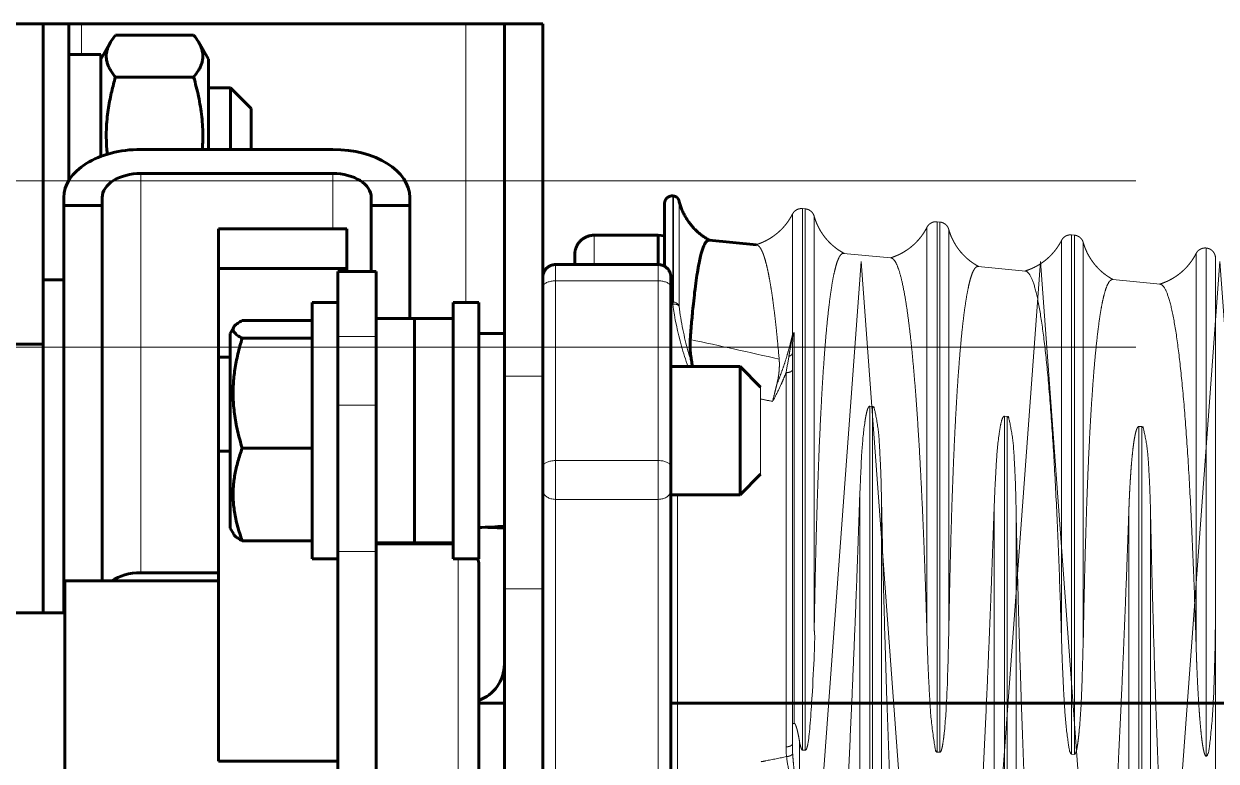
# Model space of a CAD drawing. Header units: millimetres. Extents: x 0 to 840, y 0 to 594.
# Drawn here: x 525.367 to 526.995, y 266.413 to 267.42 of the extents above; entities that cross this region are included whole.
import ezdxf

# ---------------------------------------------------------------- set-up
doc = ezdxf.new("R2010")
doc.units = ezdxf.units.MM
for name, pattern in [('K5LT_AXLED', [19.5, 15, -1.5, 1.5, -1.5]), ('K5LT_BASIC', [0]), ('K5LT_DASHED', [6, 4, -2]), ('K5LT_THIN', [0])]:
    doc.linetypes.add(name, pattern=pattern)
doc.layers.add('Системный слой', color=7, linetype='Continuous')

# ---------------------------------------------------------------- blocks, each defined once
blk = doc.blocks.new('U206')
at = {"layer": 'Системный слой', "color": 30, "linetype": 'K5LT_AXLED', "lineweight": 18, "true_color": 0xff8000}
for p, q in [((522.7108, 267.206), (526.8858, 267.206)), ((522.7108, 266.9785), (526.8858, 266.9785))]:
    blk.add_line(p, q, dxfattribs=at)
blk = doc.blocks.new('U218')
at = {"layer": 'Системный слой', "color": 30, "linetype": 'K5LT_AXLED', "lineweight": 18, "true_color": 0xff8000}
for q in [(526.388, 265.4332), (526.633, 265.4332)]:
    blk.add_line((526.5105, 267.0957), q, dxfattribs=at)
blk = doc.blocks.new('U219')
at = {"layer": 'Системный слой', "color": 30, "linetype": 'K5LT_AXLED', "lineweight": 18, "true_color": 0xff8000}
for q in [(526.633, 265.4332), (526.878, 265.4332)]:
    blk.add_line((526.7555, 267.0957), q, dxfattribs=at)
blk = doc.blocks.new('U221')
at = {"layer": 'Системный слой', "color": 30, "linetype": 'K5LT_AXLED', "lineweight": 18, "true_color": 0xff8000}
for q in [(526.878, 265.4332), (527.123, 265.4332)]:
    blk.add_line((527.0005, 267.0957), q, dxfattribs=at)
blk = doc.blocks.new('U217')
at = {"layer": 'Системный слой'}
for name in ['U218', 'U219', 'U221']:
    blk.add_blockref(name, (0, 0), dxfattribs=at)

msp = doc.modelspace()

# ---------------------------------------------------------------- linework, layer by layer
at = {"layer": 'Системный слой', "color": 5, "linetype": 'K5LT_BASIC', "lineweight": 60, "true_color": 0x0000ff}
for p, q in [((525.3408, 267.42041), (525.3933, 267.42041)), ((525.3933, 267.42041), (525.4283, 267.42041)), ((525.4458, 267.42041), (525.3933, 267.42041)), ((525.3933, 266.98291), (525.3933, 267.42041)), ((525.4283, 267.42041), (525.4283, 267.20613)), ((525.9708, 267.42041), (525.4458, 267.42041)), ((526.0233, 267.42041), (525.9708, 267.42041)), ((526.0758, 267.42041), (526.0233, 267.42041)), ((526.0233, 266.93911), (526.0233, 267.42041)), ((526.0758, 266.93911), (526.0758, 267.42041)), ((525.49213, 267.40501), (525.59897, 267.40501)), ((525.47205, 267.37229), (525.48529, 267.39522)), ((525.60581, 267.39522), (525.61905, 267.37229)), ((525.4283, 267.37841), (525.47205, 267.37841)), ((525.47205, 267.37841), (525.47205, 267.23922)), ((525.61905, 267.32553), (525.61905, 267.37229)), ((525.49213, 267.3475), (525.59897, 267.3475)), ((525.61905, 267.33291), (525.64938, 267.33291)), ((525.64938, 267.33291), (525.67738, 267.30491)), ((525.64938, 267.28744), (525.64938, 267.33291)), ((525.61905, 267.2488), (525.61905, 267.32553)), ((525.67738, 267.30491), (525.67738, 267.27399)), ((525.64938, 267.2488), (525.64938, 267.28744)), ((525.67738, 267.27399), (525.67738, 267.2488)), ((525.5266, 267.2488), (525.7891, 267.2488)), ((525.7891, 267.2159), (525.5266, 267.2159)), ((526.25357, 267.18522), (526.25424, 267.18516)), ((525.4216, 267.17216), (525.4216, 267.183)), ((525.4216, 267.17216), (525.4741, 267.17216)), ((525.4216, 267.17216), (525.4216, 266.61541)), ((525.4741, 267.183), (525.4741, 267.17216)), ((525.4741, 266.65916), (525.4741, 267.17216)), ((525.8416, 267.17216), (525.8416, 267.183)), ((525.8416, 267.17216), (525.8941, 267.17216)), ((525.8416, 267.17216), (525.8416, 267.08219)), ((525.8941, 267.183), (525.8941, 267.17216)), ((525.8941, 267.01762), (525.8941, 267.17216)), ((526.24205, 267.17477), (526.24205, 267.08913)), ((525.80797, 267.14041), (525.63297, 267.14041)), ((525.63297, 267.08609), (525.63297, 267.14041)), ((525.80797, 267.08609), (525.80797, 267.14041)), ((526.2333, 267.13156), (526.1458, 267.13156)), ((526.24205, 267.13071), (526.2333, 267.13156)), ((526.2333, 267.13156), (526.2333, 267.09149)), ((526.36749, 267.11845), (526.30299, 267.12475)), ((526.11955, 267.09147), (526.11955, 267.10531)), ((526.2333, 267.09147), (526.0933, 267.09147)), ((525.80797, 267.08609), (525.63297, 267.08609)), ((525.63297, 266.96516), (525.63297, 267.08609)), ((525.7958, 266.99339), (525.7958, 267.08219)), ((525.8483, 267.08219), (525.7958, 267.08219)), ((525.80797, 267.08219), (525.80797, 267.08609)), ((525.8483, 266.99339), (525.8483, 267.08219)), ((526.2508, 267.07397), (526.2508, 267.06065)), ((525.3933, 267.07041), (525.4216, 267.07041)), ((526.2508, 267.06065), (526.2508, 266.81506)), ((525.7958, 267.03949), (525.7608, 267.03949)), ((525.7608, 266.68949), (525.7608, 267.03949)), ((525.9533, 267.03949), (525.9533, 266.68949)), ((525.9533, 267.03949), (525.9883, 267.03949)), ((525.9883, 267.03949), (525.9883, 266.68949)), ((525.65375, 267.00606), (525.6488, 266.99749)), ((525.7608, 267.01493), (525.66535, 267.01493)), ((525.9008, 267.01762), (525.8483, 267.01762)), ((525.9533, 267.01762), (525.9008, 267.01762)), ((525.9008, 266.9499), (525.9008, 267.01762)), ((525.9008, 266.86507), (525.9008, 267.01762)), ((525.6488, 266.99749), (525.6488, 266.73149)), ((525.7608, 266.99096), (525.66535, 266.99096)), ((525.7958, 266.89937), (525.7958, 266.99339)), ((525.8483, 266.89937), (525.8483, 266.99339)), ((525.9883, 266.99749), (526.0233, 266.99749)), ((525.3408, 266.98291), (525.3933, 266.98291)), ((525.3933, 266.98291), (525.3933, 266.61541)), ((525.63297, 266.83657), (525.63297, 266.96516)), ((525.6488, 266.96516), (525.63297, 266.96516)), ((525.9008, 266.71137), (525.9008, 266.9499)), ((526.2508, 266.95199), (526.3453, 266.95199)), ((526.28046, 266.95199), (526.27996, 266.95455)), ((526.3453, 266.95199), (526.3733, 266.92399)), ((526.3453, 266.80999), (526.3453, 266.95199)), ((526.0233, 266.64828), (526.0233, 266.93911)), ((526.0758, 266.64828), (526.0758, 266.93911)), ((525.7958, 266.69954), (525.7958, 266.89937)), ((525.8483, 266.69954), (525.8483, 266.89937)), ((525.9008, 266.71137), (525.9008, 266.86507)), ((525.63297, 266.4129), (525.63297, 266.83657)), ((525.6488, 266.83657), (525.63297, 266.83657)), ((525.7608, 266.84052), (525.66535, 266.84052)), ((526.2508, 266.81506), (526.2508, 266.78323)), ((526.3453, 266.77699), (526.3453, 266.80999)), ((526.3453, 266.77699), (526.3733, 266.80499)), ((526.2508, 266.78323), (526.2508, 266.39897)), ((526.2508, 266.77699), (526.3453, 266.77699)), ((525.65375, 266.72292), (525.6488, 266.73149)), ((525.7608, 266.71405), (525.66535, 266.71405)), ((525.7958, 265.98917), (525.7958, 266.69954)), ((525.9008, 266.71137), (525.8483, 266.71137)), ((525.9533, 266.70991), (525.8483, 266.70991)), ((525.8483, 265.85066), (525.8483, 266.69954)), ((525.8941, 266.70991), (525.8941, 266.71137)), ((525.9533, 266.71137), (525.9008, 266.71137)), ((525.7958, 266.68949), (525.7608, 266.68949)), ((525.9533, 266.68949), (525.9883, 266.68949)), ((525.9883, 266.56093), (525.9883, 266.68191)), ((525.63297, 266.67037), (525.5266, 266.67037)), ((525.42297, 265.87166), (525.42297, 266.65916)), ((525.63297, 266.65916), (525.42297, 266.65916)), ((526.0233, 265.83867), (526.0233, 266.64828)), ((526.0758, 265.83867), (526.0758, 266.64828)), ((525.42297, 266.61541), (524.92422, 266.61541)), ((525.9883, 265.84891), (525.9883, 266.56093)), ((525.9883, 266.45787), (525.9883, 266.53666)), ((525.9883, 266.49204), (526.0233, 266.49204)), ((526.2508, 266.49204), (548.4726, 266.49204)), ((525.9883, 265.99416), (525.9883, 266.45787)), ((525.7958, 266.4129), (525.63297, 266.4129))]:
    msp.add_line(p, q, dxfattribs=at)
at = {"layer": 'Системный слой', "color": 7, "linetype": 'K5LT_THIN', "lineweight": 18}
for p, q in [((525.4458, 267.42041), (525.4458, 267.37841)), ((525.9708, 267.42041), (525.9708, 267.03949)), ((525.5266, 267.2159), (525.5266, 266.67037)), ((525.7891, 267.2159), (525.7891, 267.14041)), ((526.25357, 267.18522), (526.25357, 267.04036)), ((526.25424, 267.18516), (526.25424, 267.04024)), ((526.26189, 267.17851), (526.26189, 267.0347)), ((526.1458, 267.13157), (526.1458, 267.09147)), ((526.0933, 267.09147), (526.0933, 267.06927)), ((526.2333, 267.06927), (526.2333, 267.09147)), ((526.0933, 267.06927), (526.0933, 266.82368)), ((526.2333, 267.06927), (526.0933, 267.06927)), ((526.2333, 266.82368), (526.2333, 267.06927)), ((526.25357, 267.04036), (526.25424, 267.04024)), ((526.2508, 267.03406), (526.2508, 266.96786)), ((526.25339, 267.0373), (526.25272, 267.03742)), ((525.8483, 266.99339), (525.7958, 266.99339)), ((526.0758, 266.93911), (526.0233, 266.93911)), ((525.8483, 266.89937), (525.7958, 266.89937)), ((526.0933, 266.82368), (526.0933, 266.77064)), ((526.0933, 266.82368), (526.2333, 266.82368)), ((526.2333, 266.77064), (526.2333, 266.82368)), ((526.0933, 266.77064), (526.0933, 266.20601)), ((526.2333, 266.77064), (526.0933, 266.77064)), ((526.2333, 266.38851), (526.2333, 266.77064)), ((526.25955, 266.77699), (526.25955, 266.39021)), ((525.8483, 266.69954), (525.7958, 266.69954)), ((525.9603, 266.68949), (525.9603, 266.58079)), ((526.0758, 266.64828), (526.0233, 266.64828)), ((525.9603, 266.58079), (525.9603, 265.82091))]:
    msp.add_line(p, q, dxfattribs=at)
at = {"layer": 'Системный слой', "color": 7, "linetype": 'K5LT_DASHED', "lineweight": 18}
for p, q in [((526.41673, 267.16035), (526.41673, 266.99557)), ((526.43057, 267.16793), (526.43435, 267.16756)), ((526.43057, 267.16793), (526.43057, 266.42783)), ((526.43435, 267.16756), (526.43435, 266.42777)), ((526.44646, 267.15745), (526.44646, 266.591)), ((526.60048, 267.1424), (526.60048, 266.58573)), ((526.61432, 267.14998), (526.6181, 267.14961)), ((526.61432, 267.14998), (526.61432, 266.42506)), ((526.6181, 267.14961), (526.6181, 266.42501)), ((526.63021, 267.1395), (526.63021, 266.58471)), ((526.78423, 267.12445), (526.78423, 266.57943)), ((526.79807, 267.13202), (526.80185, 267.13166)), ((526.79807, 267.13202), (526.79807, 266.42229)), ((526.80185, 267.13166), (526.80185, 266.42224)), ((526.81396, 267.12154), (526.81396, 266.57841)), ((526.4867, 267.10681), (526.55131, 267.10049)), ((526.96798, 267.1065), (526.96798, 266.57314)), ((526.98191, 267.11406), (526.98182, 267.11407)), ((526.98182, 267.11407), (526.98182, 266.41952)), ((526.98191, 267.11406), (526.98191, 266.41952)), ((526.67043, 267.08886), (526.73507, 267.08254)), ((526.99455, 267.10013), (526.99455, 266.63154)), ((526.85417, 267.0709), (526.91884, 267.06459)), ((526.41928, 266.99855), (526.41928, 266.46461)), ((526.41673, 266.46339), (526.41673, 266.97084)), ((526.40798, 266.43249), (526.40798, 266.94371)), ((526.3733, 266.92399), (526.3733, 266.82743)), ((526.52623, 266.89768), (526.52244, 266.89796)), ((526.52244, 265.39792), (526.52244, 266.89796)), ((526.52623, 265.39829), (526.52623, 266.89768)), ((526.70998, 266.88389), (526.70619, 266.88418)), ((526.70619, 265.41588), (526.70619, 266.88418)), ((526.70998, 265.41625), (526.70998, 266.88389)), ((526.89373, 266.8701), (526.88994, 266.87039)), ((526.88994, 265.43383), (526.88994, 266.87039)), ((526.89373, 265.4342), (526.89373, 266.8701)), ((526.3733, 266.82743), (526.3733, 266.80499)), ((526.50861, 265.4055), (526.50861, 266.77508)), ((526.53833, 265.40841), (526.53833, 266.77328)), ((526.69236, 265.42345), (526.69236, 266.7639)), ((526.72208, 265.42636), (526.72208, 266.7621)), ((526.87611, 265.44141), (526.87611, 266.75272)), ((526.90583, 265.44431), (526.90583, 266.75092)), ((526.99455, 266.63154), (526.99455, 265.60071)), ((526.41673, 266.4368), (526.41673, 266.46339)), ((526.42634, 266.4404), (526.42634, 266.3474)), ((526.43057, 266.42783), (526.43435, 266.42777)), ((526.61432, 266.42506), (526.6181, 266.42501)), ((526.79807, 266.42229), (526.80185, 266.42224)), ((526.98182, 266.41952), (526.98191, 266.41952))]:
    msp.add_line(p, q, dxfattribs=at)
at = {"layer": 'Системный слой', "color": 7, "linetype": 'K5LT_THIN', "lineweight": 18}
msp.add_arc((526.25255, 267.0301), 0.01032, 84.32132, 99.76912, dxfattribs=at)
at = {"layer": 'Системный слой', "color": 7, "linetype": 'K5LT_DASHED', "lineweight": 18}
msp.add_arc((526.42945, 266.98873), 0.01444, 141.93925, 151.72507, dxfattribs=at)
at = {"layer": 'Системный слой', "color": 5, "linetype": 'K5LT_BASIC', "lineweight": 60, "true_color": 0x0000ff}
for centre, radius, start, end in [((525.9603, 266.68191), 0.028, 0, 15.69914), ((525.9708, 266.54541), 0.0525, 289.47122, 0)]:
    msp.add_arc(centre, radius, start, end, dxfattribs=at)
for centre, major_axis, ratio, start_param, end_param in [((525.5266, 267.183), (0.105, 0), 0.6266133, 1.5707963, 3.1415927), ((525.7891, 267.183), (0.105, 0), 0.6266133, 0, 1.5707963), ((525.5266, 267.183), (0.0525, 0), 0.6266133, 1.5707963, 3.1415927), ((525.7891, 267.183), (0.0525, 0), 0.6266133, 0, 1.5707963), ((525.9654, 266.86449), (0.36541, 0.00502), 0.3637153, -1.5130966, -1.4166856), ((526.05495, 266.86449), (0.36541, 0.00502), 0.3637153, 4.5517279, 4.6206797), ((525.5266, 266.63747), (0.0525, 0), 0.6266133, 1.5707963, 2.421588)]:
    msp.add_ellipse(centre, major_axis=major_axis, ratio=ratio, start_param=start_param, end_param=end_param, dxfattribs=at)
for points in [[(525.48529, 267.39522), (525.48719, 267.39851), (525.48951, 267.40178), (525.49213, 267.40501)], [(525.60581, 267.39522), (525.60391, 267.39851), (525.60159, 267.40178), (525.59897, 267.40501)]]:
    msp.add_open_spline(points, degree=3, dxfattribs=at)
for points, knots in [([(525.49213, 267.3475), (525.49065, 267.34932), (525.48795, 267.35291), (525.48465, 267.35821), (525.4822, 267.36329), (525.48053, 267.36827), (525.47964, 267.37325), (525.47956, 267.37828), (525.4803, 267.3833), (525.48203, 267.38896), (525.48395, 267.39291), (525.48529, 267.39522)], [0, 0, 0, 0, 1.4192392, 2.7662755, 4.0411088, 5.263096, 6.50444, 7.7599466, 9.0102589, 10.2454893, 12, 12, 12, 12]), ([(525.59897, 267.3475), (525.60136, 267.35044), (525.60457, 267.3549), (525.60786, 267.36099), (525.60979, 267.3657), (525.61108, 267.37057), (525.6116, 267.37554), (525.61131, 267.38055), (525.6102, 267.38557), (525.60836, 267.39046), (525.6067, 267.39367), (525.60581, 267.39522)], [0, 0, 0, 0, 2.2853802, 3.4314173, 4.6146009, 5.8326998, 7.0796087, 8.3204122, 9.5668092, 10.8249051, 12, 12, 12, 12]), ([(525.48098, 267.24226), (525.48074, 267.24461), (525.48005, 267.25214), (525.47948, 267.26462), (525.47977, 267.27937), (525.48086, 267.29303), (525.48253, 267.30569), (525.48459, 267.31724), (525.48762, 267.33117), (525.49026, 267.3411), (525.49213, 267.3475)], [0, 0, 0, 0, 0.7314628, 2.3442891, 3.8669314, 5.3006718, 6.5885735, 7.8195382, 8.936629, 11, 11, 11, 11]), ([(525.61072, 267.24879), (525.6108, 267.24981), (525.61121, 267.25545), (525.6116, 267.26572), (525.61131, 267.27963), (525.6102, 267.29354), (525.60833, 267.30739), (525.60493, 267.32549), (525.60151, 267.3388), (525.59897, 267.3475)], [0, 0, 0, 0, 0.3046193, 1.6980845, 3.0847267, 4.4776198, 5.8835869, 7.2791762, 10, 10, 10, 10]), ([(526.30272, 267.12477), (526.30255, 267.12478), (526.30166, 267.12472), (526.29993, 267.1239), (526.29762, 267.12106), (526.29543, 267.11654), (526.2935, 267.11106), (526.29168, 267.10462), (526.28968, 267.09602), (526.28753, 267.08456), (526.28534, 267.07041), (526.28333, 267.05494), (526.28159, 267.03946), (526.28023, 267.02578), (526.27912, 267.01353), (526.27812, 267.0018), (526.27746, 266.99338), (526.27713, 266.98902)], [0, 0, 0, 0, 0.3108916, 1.6582665, 3.3071968, 4.9304629, 6.200845, 7.4198985, 8.8891788, 10.5701895, 12.1742073, 13.7012323, 14.939534, 15.9019447, 16.6077125, 17.3070643, 18, 18, 18, 18]), ([(525.65374, 267.00606), (525.65353, 267.00568), (525.6531, 267.00479), (525.65278, 267.00336), (525.65289, 267.00177), (525.65349, 267.00013), (525.65465, 266.99841), (525.65645, 266.99659), (525.65969, 266.99408), (525.66293, 266.9922), (525.66535, 266.99096)], [0, 0, 0, 0, 0.8094811, 1.9384851, 3.0802665, 4.2359603, 5.4844441, 6.8118053, 8.212957, 11, 11, 11, 11]), ([(525.66535, 267.01493), (525.66315, 267.0138), (525.66017, 267.01209), (525.65707, 267.00981), (525.6551, 267.00799), (525.65414, 267.00674), (525.65374, 267.00606)], [0, 0, 0, 0, 2.7295381, 4.0872047, 5.3942822, 7, 7, 7, 7]), ([(525.66535, 266.99096), (525.66315, 266.98386), (525.66017, 266.97315), (525.65707, 266.95884), (525.65526, 266.94835), (525.65396, 266.93819), (525.65314, 266.92823), (525.65278, 266.91835), (525.65289, 266.90839), (525.65349, 266.89809), (525.65465, 266.8873), (525.65645, 266.87586), (525.65969, 266.86011), (525.66293, 266.84829), (525.66535, 266.84052)], [0, 0, 0, 0, 2.1757748, 3.2580008, 4.299901, 5.3052497, 6.2730749, 7.2399279, 8.2177231, 9.2074326, 10.2766052, 11.4133267, 12.6132408, 15, 15, 15, 15]), ([(526.27996, 266.95455), (526.27941, 266.95728), (526.27871, 266.96122), (526.27796, 266.96657), (526.27746, 266.97099), (526.27707, 266.97591), (526.27688, 266.98073), (526.2769, 266.98515), (526.27704, 266.98778), (526.27713, 266.98902)], [0, 0, 0, 0, 2.0601852, 3.0555556, 4.3055556, 5.7407407, 7.3148148, 8.7037037, 10, 10, 10, 10]), ([(525.66535, 266.84052), (525.66315, 266.83456), (525.66017, 266.82555), (525.65707, 266.81352), (525.65526, 266.8047), (525.65396, 266.79616), (525.65314, 266.78779), (525.65278, 266.77948), (525.65289, 266.77111), (525.65349, 266.76245), (525.65465, 266.75338), (525.65645, 266.74376), (525.65969, 266.73052), (525.66293, 266.72059), (525.66535, 266.71405)], [0, 0, 0, 0, 2.1757748, 3.2580008, 4.299901, 5.3052497, 6.2730749, 7.2399279, 8.2177231, 9.2074326, 10.2766052, 11.4133267, 12.6132408, 15, 15, 15, 15]), ([(525.66535, 266.71405), (525.66315, 266.71518), (525.66017, 266.71689), (525.65707, 266.71917), (525.6551, 266.72099), (525.65414, 266.72224), (525.65374, 266.72293)], [0, 0, 0, 0, 2.7295381, 4.0872047, 5.3942822, 7, 7, 7, 7])]:
    msp.add_open_spline(points, degree=3, knots=knots, dxfattribs=at)
for points, weights in [([(526.25357, 267.18522), (526.24697, 267.18587), (526.24205, 267.18141), (526.24205, 267.17478)], [0.985250593426, 0.769742708756, 0.769709876413, 0.985152096395]), ([(526.26189, 267.17851), (526.26098, 267.18226), (526.25807, 267.18478), (526.25424, 267.18516)], [0.986055604325, 0.864562206838, 0.864562206838, 0.986055604325]), ([(526.30368, 267.12469), (526.28233, 267.13603), (526.26756, 267.15511), (526.26189, 267.17851)], [0.970885947065, 0.917575950508, 0.921492602831, 0.982635904033]), ([(526.1458, 267.13156), (526.13042, 267.13156), (526.11955, 267.12069), (526.11955, 267.10532)], [0.984549376295, 0.792316543814, 0.792304153158, 0.984512204327]), ([(526.0758, 267.07397), (526.0758, 267.08422), (526.08305, 267.09147), (526.0933, 267.09147)], [0.931381679086, 0.749518438683, 0.749518581539, 0.931382107653]), ([(526.2333, 267.09147), (526.24355, 267.09147), (526.2508, 267.08422), (526.2508, 267.07397)], [0.93138210766, 0.749536022131, 0.749518440388, 0.93132936243])]:
    msp.add_rational_spline(points, weights, degree=3, dxfattribs=at)
at = {"layer": 'Системный слой', "color": 7, "linetype": 'K5LT_DASHED', "lineweight": 18}
for points, weights in [([(526.41673, 267.16035), (526.40633, 267.13994), (526.38874, 267.12518), (526.36672, 267.11853)], [0.977033156306, 0.921591996038, 0.918056702699, 0.966427276287]), ([(526.43057, 267.16793), (526.42465, 267.16851), (526.41944, 267.16565), (526.41673, 267.16035)], [0.948223845464, 0.838375572901, 0.838375572901, 0.948223845464]), ([(526.44646, 267.15745), (526.44483, 267.16317), (526.44027, 267.16698), (526.43435, 267.16756)], [0.941559004949, 0.83248282984, 0.83248282984, 0.941559004949]), ([(526.48743, 267.10673), (526.46694, 267.11762), (526.45266, 267.1356), (526.44646, 267.15745)], [0.794250072693, 0.767019320712, 0.783786955965, 0.844552978452]), ([(526.60048, 267.1424), (526.59017, 267.12217), (526.57268, 267.10729), (526.55047, 267.10058)], [0.844492768577, 0.783731057031, 0.766964594839, 0.794193382]), ([(526.61432, 267.14998), (526.6084, 267.15056), (526.60319, 267.1477), (526.60048, 267.1424)], [0.819676433198, 0.724719909295, 0.724719909295, 0.819676433198]), ([(526.63021, 267.1395), (526.62858, 267.14522), (526.62402, 267.14903), (526.6181, 267.14961)], [0.819674981293, 0.724718625588, 0.724718625588, 0.819674981293]), ([(526.67118, 267.08878), (526.65069, 267.09967), (526.63641, 267.11765), (526.63021, 267.1395)], [0.794182284374, 0.766953855847, 0.783720059278, 0.844480894665]), ([(526.78423, 267.12445), (526.77392, 267.10422), (526.75643, 267.08934), (526.73422, 267.08262)], [0.844417991347, 0.783661655921, 0.766896674, 0.794123045585]), ([(526.79807, 267.13202), (526.79215, 267.1326), (526.78694, 267.12975), (526.78423, 267.12445)], [0.819606010699, 0.724657644985, 0.724657644985, 0.819606010699]), ([(526.81396, 267.12154), (526.81233, 267.12727), (526.80777, 267.13108), (526.80185, 267.13166)], [0.819604492932, 0.724656303046, 0.724656303046, 0.819604492932]), ([(526.85493, 267.07083), (526.83444, 267.08172), (526.82016, 267.0997), (526.81396, 267.12154)], [0.794111458321, 0.76688545727, 0.783650164596, 0.8444055803]), ([(526.96798, 267.1065), (526.95767, 267.08626), (526.94018, 267.07138), (526.91797, 267.06467)], [0.844339798639, 0.783589084804, 0.766825650643, 0.794049496158]), ([(526.98182, 267.11407), (526.9759, 267.11465), (526.97069, 267.11179), (526.96798, 267.1065)], [0.819532392295, 0.724592555004, 0.724592555004, 0.819532392295]), ([(526.99455, 267.10013), (526.99455, 267.10771), (526.98945, 267.11333), (526.98191, 267.11406)], [0.819460595238, 0.677856079899, 0.677879987238, 0.819532317255])]:
    msp.add_rational_spline(points, weights, degree=3, dxfattribs=at)
for points, knots in [([(526.39862, 266.96219), (526.39767, 266.97325), (526.39615, 266.98964), (526.39398, 267.01035), (526.39216, 267.02607), (526.39028, 267.04072), (526.38839, 267.05392), (526.38641, 267.0662), (526.38427, 267.07787), (526.38203, 267.08828), (526.37994, 267.09643), (526.37824, 267.10201), (526.37686, 267.1059), (526.37556, 267.10914), (526.37408, 267.11223), (526.3724, 267.11498), (526.37069, 267.11694), (526.36911, 267.11805), (526.36804, 267.11839), (526.36749, 267.11846), (526.36738, 267.11846)], [0, 0, 0, 0, 2.2719162, 3.5682448, 4.9581229, 6.3346369, 7.6844223, 9.0208436, 10.5056077, 12.1133225, 13.529929, 14.5937203, 15.3307567, 16.055097, 16.933587, 17.9339454, 18.9916099, 19.9201499, 20.7739444, 21, 21, 21, 21]), ([(526.48663, 267.10681), (526.48619, 267.10684), (526.48487, 267.10668), (526.48269, 267.10508), (526.4801, 267.10098), (526.47755, 267.0946), (526.47503, 267.08584), (526.47257, 267.07464), (526.47016, 267.06094), (526.46783, 267.04473), (526.46559, 267.02607), (526.46345, 267.00503), (526.46143, 266.98174), (526.45949, 266.95597), (526.45764, 266.92748), (526.45586, 266.89595), (526.45415, 266.86104), (526.45256, 266.82325), (526.45112, 266.78337), (526.44984, 266.74246), (526.44874, 266.70182), (526.44787, 266.66451), (526.44709, 266.62686), (526.44667, 266.60364), (526.44646, 266.591)], [0, 0, 0, 0, 0.4950388, 1.5047554, 2.5430363, 3.6003716, 4.6786666, 5.769347, 6.8709836, 7.9802419, 9.1009328, 10.2311509, 11.3758808, 12.536296, 13.7204603, 14.9245627, 16.1507298, 17.3930242, 18.6514459, 19.9179312, 21.1884484, 22.4589656, 23.5177299, 25, 25, 25, 25]), ([(526.60048, 266.58573), (526.60005, 266.60106), (526.59912, 266.63156), (526.59759, 266.67648), (526.59591, 266.72029), (526.59407, 266.76273), (526.59208, 266.80356), (526.58994, 266.84242), (526.58766, 266.87901), (526.58525, 266.91307), (526.58273, 266.94439), (526.58008, 266.97305), (526.57729, 266.99906), (526.57437, 267.02242), (526.57097, 267.04537), (526.56702, 267.06642), (526.56251, 267.0838), (526.55824, 267.09434), (526.55448, 267.09933), (526.5523, 267.10039), (526.5513, 267.10049)], [0, 0, 0, 0, 1.1168757, 2.2337515, 3.3506272, 4.4675029, 5.5843786, 6.7012544, 7.8181301, 8.9350058, 10.0518815, 11.1687573, 12.285633, 13.4025087, 14.5193845, 16.0085521, 17.4977197, 18.9868874, 20.0830802, 21, 21, 21, 21]), ([(526.67036, 267.08886), (526.67017, 267.08888), (526.66902, 267.08886), (526.66703, 267.08782), (526.66442, 267.08426), (526.66193, 267.07873), (526.65949, 267.07109), (526.65712, 267.06133), (526.65482, 267.04946), (526.65261, 267.03564), (526.65052, 267.02002), (526.64848, 267.00215), (526.64642, 266.98118), (526.64428, 266.95574), (526.6422, 266.92666), (526.6403, 266.89545), (526.63867, 266.86456), (526.63724, 266.83377), (526.63596, 266.80262), (526.63479, 266.77022), (526.63375, 266.73778), (526.63285, 266.70621), (526.63209, 266.67636), (526.63145, 266.64886), (526.63094, 266.62406), (526.63052, 266.6023), (526.6303, 266.59012), (526.63021, 266.58471)], [0, 0, 0, 0, 0.2498496, 1.462045, 2.5895582, 3.7327522, 4.8906781, 6.0550214, 7.2186033, 8.3751938, 9.5196989, 10.6530675, 11.9051628, 13.2895929, 14.8169446, 16.2373289, 17.5410078, 18.7112522, 19.8641178, 20.9837246, 22.068175, 23.1102783, 24.1240172, 25.1127877, 26.0871765, 27.0471836, 28, 28, 28, 28]), ([(526.78423, 266.57943), (526.78338, 266.60891), (526.78141, 266.66891), (526.77775, 266.75667), (526.77363, 266.83374), (526.76883, 266.90401), (526.76349, 266.96324), (526.75785, 267.01027), (526.75126, 267.04841), (526.74472, 267.0718), (526.73912, 267.08113), (526.73588, 267.08247), (526.73507, 267.08256)], [0, 0, 0, 0, 1.3931119, 2.7862237, 4.1793356, 5.5724474, 6.9655593, 8.3586712, 9.751783, 11.1448949, 12.5380067, 13, 13, 13, 13]), ([(526.8541, 267.07091), (526.85393, 267.07092), (526.85259, 267.07093), (526.85008, 267.06946), (526.84674, 267.0639), (526.84361, 267.05509), (526.84081, 267.04396), (526.83824, 267.0308), (526.83584, 267.01555), (526.83352, 266.99779), (526.8313, 266.97755), (526.82919, 266.95494), (526.82718, 266.92981), (526.82526, 266.902), (526.82343, 266.87129), (526.82169, 266.83743), (526.82008, 266.80097), (526.81863, 266.76267), (526.81735, 266.7235), (526.81625, 266.68462), (526.81537, 266.64891), (526.81459, 266.61284), (526.81417, 266.59056), (526.81396, 266.57841)], [0, 0, 0, 0, 0.1904763, 1.4649146, 2.801383, 4.0628852, 5.2371723, 6.3160785, 7.4058726, 8.5119984, 9.6317339, 10.7685345, 11.9204116, 13.0915538, 14.2765172, 15.4746743, 16.6812088, 17.8961205, 19.1152209, 20.3364157, 21.5576105, 22.5752728, 24, 24, 24, 24]), ([(526.96798, 266.57314), (526.96713, 266.60195), (526.96516, 266.66059), (526.9615, 266.74636), (526.95738, 266.82166), (526.95258, 266.89032), (526.94723, 266.94818), (526.94159, 266.9941), (526.935, 267.03135), (526.92845, 267.05417), (526.92287, 267.06322), (526.91964, 267.06452), (526.91884, 267.06461)], [0, 0, 0, 0, 1.3939941, 2.7879882, 4.1819823, 5.5759764, 6.9699705, 8.3639646, 9.7579587, 11.1519528, 12.5459469, 13, 13, 13, 13]), ([(526.39538, 266.9277), (526.39723, 266.93213), (526.40072, 266.941), (526.40539, 266.95431), (526.40952, 266.96748), (526.41335, 266.9812), (526.41561, 266.99055), (526.41673, 266.99557)], [0, 0, 0, 0, 1.5999997, 3.186168, 4.7372203, 6.2531565, 8, 8, 8, 8]), ([(526.41189, 266.96606), (526.41216, 266.96769), (526.41266, 266.9707), (526.41337, 266.97481), (526.41396, 266.97815), (526.41445, 266.98098), (526.41492, 266.98367), (526.41542, 266.98645), (526.41592, 266.98906), (526.41634, 266.99116), (526.41666, 266.99267), (526.41691, 266.9938), (526.41714, 266.99477), (526.41738, 266.99566), (526.41767, 266.9966), (526.41792, 266.99726), (526.41808, 266.99763)], [0, 0, 0, 0, 2.6254377, 4.8843157, 6.7011791, 8.0802535, 9.5240022, 11.1210152, 12.6472798, 13.7890499, 14.5199454, 15.0804803, 15.5865402, 16.0334411, 16.449263, 17, 17, 17, 17]), ([(526.41928, 266.99855), (526.41916, 266.99845), (526.41896, 266.99824), (526.41869, 266.9979), (526.41849, 266.99755), (526.41831, 266.99719), (526.41816, 266.99679), (526.41803, 266.99636), (526.41791, 266.99588), (526.41781, 266.99533), (526.4177, 266.99468), (526.41761, 266.99393), (526.41751, 266.99302), (526.4174, 266.99181), (526.41728, 266.99024), (526.41717, 266.98836), (526.41707, 266.98632), (526.41699, 266.98424), (526.41692, 266.9821), (526.41685, 266.97981), (526.41679, 266.97721), (526.41675, 266.9742), (526.41674, 266.97201), (526.41673, 266.97084)], [0, 0, 0, 0, 0.3040465, 0.5707392, 0.802926, 1.0494933, 1.3265916, 1.6418662, 1.9843364, 2.412468, 2.9482472, 3.5625865, 4.3163938, 5.298458, 6.7115901, 8.4620717, 10.3241856, 12.2133287, 14.0876952, 16.0762849, 18.3078506, 20.9572725, 24, 24, 24, 24]), ([(526.41808, 266.99763), (526.41816, 266.99773), (526.41831, 266.9979), (526.41855, 266.99813), (526.41879, 266.99831), (526.41903, 266.99845), (526.4192, 266.99852), (526.41928, 266.99855)], [0, 0, 0, 0, 1.5999997, 3.1646364, 4.729273, 6.2939097, 8, 8, 8, 8]), ([(526.39862, 266.96219), (526.39873, 266.9609), (526.3989, 266.95818), (526.39895, 266.95368), (526.39876, 266.94884), (526.39834, 266.94395), (526.39777, 266.93957), (526.3969, 266.93429), (526.39606, 266.9304), (526.39538, 266.9277)], [0, 0, 0, 0, 1.2962963, 2.6851852, 4.2592593, 5.6944444, 6.9444444, 7.9398148, 10, 10, 10, 10]), ([(526.41673, 266.97084), (526.41674, 266.97039), (526.4166, 266.96972), (526.41614, 266.96887), (526.4157, 266.96829), (526.41522, 266.96782), (526.41477, 266.96746), (526.41437, 266.96718), (526.41398, 266.96695), (526.41357, 266.96672), (526.41312, 266.96651), (526.41267, 266.96633), (526.41224, 266.96617), (526.412, 266.9661), (526.41189, 266.96606)], [0, 0, 0, 0, 3.3333333, 5, 6.6666667, 8.0555556, 9.1666667, 10, 10.8333333, 11.6666667, 12.5, 13.3333333, 14.1666667, 15, 15, 15, 15]), ([(526.40798, 266.94371), (526.40684, 266.94078), (526.40565, 266.93786), (526.40443, 266.93496), (526.40366, 266.93315), (526.40289, 266.93135), (526.40209, 266.92955), (526.39833, 266.92105), (526.39421, 266.91267), (526.38957, 266.90451)], [0, 0, 0, 0, 0.2191129, 0.2191129, 0.2191129, 0.3554816, 0.3554816, 0.3554816, 1, 1, 1, 1]), ([(526.41673, 266.94802), (526.41674, 266.94767), (526.41657, 266.94702), (526.41592, 266.94614), (526.415, 266.94541), (526.41384, 266.94479), (526.41245, 266.94428), (526.41051, 266.94384), (526.40896, 266.94371), (526.40798, 266.94371)], [0, 0, 0, 0, 1.5537449, 2.9090514, 4.1156131, 5.3531403, 6.6300026, 7.8660383, 10, 10, 10, 10]), ([(526.39538, 266.9277), (526.39484, 266.92557), (526.39394, 266.92185), (526.39209, 266.9142), (526.39069, 266.90857), (526.38957, 266.90451)], [0, 0, 0, 0, 1.75, 3, 6, 6, 6, 6]), ([(526.52244, 266.89796), (526.52239, 266.89797), (526.52229, 266.89797), (526.52216, 266.89795), (526.52201, 266.89791), (526.52186, 266.89787), (526.52158, 266.89764), (526.52164, 266.89787), (526.52055, 266.89651), (526.52015, 266.8957), (526.51912, 266.89342), (526.51769, 266.88795), (526.51649, 266.88173), (526.51383, 266.86462), (526.51036, 266.82484), (526.50956, 266.78939), (526.50861, 266.77508)], [0, 0, 0, 0, 1.2142857, 2.4285714, 3.6428571, 5.2619048, 7.2857143, 9.1583245, 10.4749734, 11.2920714, 11.8960829, 12.2945823, 12.4792095, 12.8155618, 14.3385087, 17, 17, 17, 17]), ([(526.70619, 266.88418), (526.70614, 266.88418), (526.70605, 266.88418), (526.70591, 266.88416), (526.70576, 266.88412), (526.70561, 266.88408), (526.70533, 266.88385), (526.70534, 266.88409), (526.70421, 266.88255), (526.70383, 266.88197), (526.70178, 266.87675), (526.69781, 266.85455), (526.69419, 266.81302), (526.6931, 266.77604), (526.69236, 266.7639)], [0, 0, 0, 0, 1.0714286, 2.1428571, 3.2142857, 4.6428571, 6.4285714, 8.1127667, 9.3383001, 10.1341409, 10.7559131, 11.2851716, 12.6321879, 15, 15, 15, 15]), ([(526.88994, 266.87039), (526.88989, 266.87039), (526.8898, 266.87039), (526.88967, 266.87038), (526.88956, 266.87035), (526.88946, 266.87032), (526.88937, 266.87028), (526.88927, 266.87024), (526.88918, 266.87019), (526.88911, 266.87014), (526.88904, 266.87009), (526.88894, 266.87002), (526.88883, 266.86992), (526.88866, 266.86975), (526.88843, 266.86949), (526.88819, 266.86916), (526.88796, 266.8688), (526.88779, 266.86848), (526.88766, 266.86823), (526.88756, 266.86804), (526.8874, 266.86771), (526.88716, 266.86716), (526.88689, 266.86647), (526.88661, 266.86568), (526.88627, 266.86466), (526.8858, 266.86306), (526.88511, 266.86034), (526.88424, 266.85617), (526.88322, 266.85027), (526.88214, 266.84265), (526.88108, 266.8335), (526.88013, 266.82369), (526.87938, 266.81458), (526.87877, 266.80623), (526.87824, 266.79826), (526.87777, 266.79017), (526.87734, 266.78206), (526.87696, 266.77426), (526.87665, 266.76705), (526.87631, 266.75862), (526.87617, 266.75432), (526.87611, 266.75272)], [0, 0, 0, 0, 2.962963, 5.8148148, 8.4444444, 10.8148148, 12.9462963, 14.9166667, 16.7593087, 18.4743215, 20.02852, 21.3720033, 22.5048208, 23.4770811, 24.3945076, 25.2654034, 26.0533606, 26.6903761, 27.2217565, 27.69966, 28.1762451, 28.5716337, 28.886485, 29.1211285, 29.3553881, 29.6884026, 30.1425036, 30.7623551, 31.471534, 32.3162398, 33.2972403, 34.2358916, 35.0640462, 35.7476306, 36.4425728, 37.1715888, 37.9233205, 38.7091259, 39.5062892, 40.3261682, 42, 42, 42, 42]), ([(526.43455, 265.55309), (526.43455, 265.5562), (526.43464, 265.5627), (526.43506, 265.57372), (526.43586, 265.58702), (526.43724, 265.60464), (526.43936, 265.628), (526.44213, 265.65686), (526.44521, 265.68886), (526.44845, 265.72338), (526.45206, 265.76323), (526.45636, 265.81309), (526.46145, 265.87603), (526.46699, 265.94986), (526.47241, 266.0279), (526.47713, 266.10128), (526.48103, 266.16564), (526.48421, 266.22118), (526.48702, 266.27226), (526.48964, 266.32229), (526.49218, 266.37286), (526.49463, 266.4239), (526.49699, 266.47533), (526.49921, 266.52613), (526.50127, 266.57543), (526.50314, 266.62237), (526.5048, 266.66617), (526.50619, 266.70429), (526.50727, 266.73509), (526.50803, 266.75774), (526.50844, 266.77001), (526.50861, 266.77508)], [0, 0, 0, 0, 0.5382859, 1.0757635, 1.6706705, 2.3929289, 3.3241449, 4.3677947, 5.4051982, 6.3813879, 7.4447326, 8.7702029, 10.3892509, 12.2297133, 14.0795086, 15.7757178, 17.1757775, 18.3697817, 19.4706051, 20.5867136, 21.718107, 22.8571429, 24, 25.1428571, 26.2857143, 27.4285714, 28.5714286, 29.7142857, 30.6666667, 31.4285714, 32, 32, 32, 32]), ([(526.53833, 266.77328), (526.53888, 266.74559), (526.53983, 266.70206), (526.54151, 266.63561), (526.54327, 266.57198), (526.54585, 266.48941), (526.54908, 266.39864), (526.55256, 266.31238), (526.55589, 266.23751), (526.55922, 266.16884), (526.56279, 266.10106), (526.56629, 266.03997), (526.56964, 265.9854), (526.57278, 265.93741), (526.57598, 265.89143), (526.57917, 265.84847), (526.58227, 265.80887), (526.5852, 265.77357), (526.58797, 265.74174), (526.59052, 265.71354), (526.59293, 265.68785), (526.59529, 265.66317), (526.59747, 265.64044), (526.59926, 265.62093), (526.60047, 265.60639), (526.60125, 265.59527), (526.60175, 265.58636), (526.60204, 265.57891), (526.60217, 265.57338), (526.6022, 265.56982), (526.60221, 265.56796), (526.60221, 265.56745), (526.60221, 265.56735)], [0, 0, 0, 0, 2.3571429, 3.5357143, 5.1071429, 7.0714286, 9.4285714, 11.3928571, 12.9642857, 14.5357143, 16.1071429, 17.6785714, 18.8571429, 20.0357143, 21.1924603, 22.327381, 23.4186508, 24.4880952, 25.4724206, 26.3934524, 27.2097222, 27.9845238, 28.8082931, 29.5195222, 30.118211, 30.5541611, 31.0097542, 31.4830864, 31.9526113, 32.3641019, 32.7194618, 33, 33, 33, 33]), ([(526.6183, 265.56872), (526.6183, 265.57173), (526.61838, 265.57803), (526.6188, 265.58871), (526.61959, 265.6016), (526.62095, 265.61867), (526.62304, 265.64131), (526.6258, 265.66932), (526.62878, 265.69962), (526.63163, 265.72929), (526.63434, 265.75822), (526.63725, 265.79046), (526.64076, 265.83083), (526.64485, 265.88045), (526.64921, 265.93656), (526.65346, 265.99466), (526.65753, 266.05363), (526.66133, 266.112), (526.66484, 266.1687), (526.66793, 266.22143), (526.67074, 266.27144), (526.67337, 266.32043), (526.67591, 266.36993), (526.67836, 266.4199), (526.68072, 266.47023), (526.68295, 266.51996), (526.68501, 266.56823), (526.68688, 266.6142), (526.68854, 266.6571), (526.68993, 266.69447), (526.69101, 266.72466), (526.69178, 266.74688), (526.69219, 266.75892), (526.69236, 266.7639)], [0, 0, 0, 0, 0.5707763, 1.1406657, 1.7713629, 2.5368932, 3.5236118, 4.6292852, 5.7283501, 6.6745739, 7.5124867, 8.4114265, 9.5618437, 10.9906599, 12.4980677, 13.9777981, 15.4064337, 16.8739216, 18.2447662, 19.5154194, 20.6862812, 21.8729334, 23.0753762, 24.2857143, 25.5, 26.7142857, 27.9285714, 29.1428571, 30.3571429, 31.5714286, 32.5833333, 33.3928571, 34, 34, 34, 34]), ([(526.72208, 266.7621), (526.72263, 266.73501), (526.72358, 266.69242), (526.72525, 266.6274), (526.72702, 266.56516), (526.72959, 266.48438), (526.73282, 266.3956), (526.73631, 266.31122), (526.73964, 266.23799), (526.74297, 266.17083), (526.74654, 266.10454), (526.75004, 266.0448), (526.7534, 265.99143), (526.75654, 265.94449), (526.75974, 265.89953), (526.76293, 265.85753), (526.76604, 265.81882), (526.76896, 265.78433), (526.77173, 265.75325), (526.77429, 265.7257), (526.77669, 265.70061), (526.77905, 265.67651), (526.78123, 265.65432), (526.78302, 265.63532), (526.78421, 265.62117), (526.78499, 265.61038), (526.78549, 265.6017), (526.78579, 265.5944), (526.78592, 265.58894), (526.78595, 265.58539), (526.78596, 265.58355), (526.78596, 265.58306), (526.78596, 265.58297)], [0, 0, 0, 0, 2.3571429, 3.5357143, 5.1071429, 7.0714286, 9.4285714, 11.3928571, 12.9642857, 14.5357143, 16.1071429, 17.6785714, 18.8571429, 20.0357143, 21.1924603, 22.327381, 23.4186508, 24.4880952, 25.4724206, 26.3934524, 27.2097222, 27.9845238, 28.8071235, 29.5160134, 30.1111934, 30.5424651, 30.9933798, 31.4643728, 31.9362369, 32.3529907, 32.7141986, 33, 33, 33, 33]), ([(526.80205, 265.58434), (526.80205, 265.58725), (526.80213, 265.59333), (526.80254, 265.60362), (526.80331, 265.61604), (526.80464, 265.63249), (526.8067, 265.65431), (526.80942, 265.68137), (526.81246, 265.7116), (526.81559, 265.74338), (526.81878, 265.7769), (526.82212, 265.8134), (526.82578, 265.85532), (526.82999, 265.90603), (526.83478, 265.96751), (526.83984, 266.03721), (526.84466, 266.10847), (526.84896, 266.17661), (526.85285, 266.24208), (526.85639, 266.30535), (526.85958, 266.36579), (526.86235, 266.42108), (526.86481, 266.47275), (526.86703, 266.52163), (526.86907, 266.56867), (526.8709, 266.61305), (526.87252, 266.65403), (526.87385, 266.68922), (526.87486, 266.71721), (526.87558, 266.73747), (526.87596, 266.74828), (526.87611, 266.75272)], [0, 0, 0, 0, 0.5366761, 1.0725047, 1.6654681, 2.3851155, 3.3125623, 4.3517361, 5.3847028, 6.3575944, 7.3240317, 8.3483545, 9.4429767, 10.7224685, 12.3047903, 14.064353, 15.7655094, 17.2928154, 18.7399505, 20.2197897, 21.59463, 22.8571429, 24, 25.1428571, 26.2857143, 27.4285714, 28.5714286, 29.7142857, 30.6666667, 31.4285714, 32, 32, 32, 32]), ([(526.90583, 266.75092), (526.90638, 266.72442), (526.90733, 266.68278), (526.909, 266.61921), (526.91077, 266.55834), (526.91334, 266.47937), (526.91657, 266.39257), (526.92006, 266.31008), (526.92339, 266.23848), (526.92672, 266.17282), (526.93029, 266.10802), (526.93379, 266.04962), (526.93715, 265.99745), (526.9403, 265.95157), (526.94351, 265.90762), (526.94669, 265.86657), (526.9498, 265.82877), (526.95273, 265.79509), (526.95549, 265.76475), (526.95805, 265.73786), (526.96045, 265.71336), (526.96281, 265.68983), (526.96499, 265.66819), (526.96677, 265.64969), (526.96797, 265.63578), (526.96877, 265.62493), (526.96928, 265.6161), (526.96955, 265.60915), (526.96967, 265.60424), (526.9697, 265.60109), (526.96971, 265.59923), (526.96971, 265.59869), (526.96971, 265.5986)], [0, 0, 0, 0, 2.3571429, 3.5357143, 5.1071429, 7.0714286, 9.4285714, 11.3928571, 12.9642857, 14.5357143, 16.1071429, 17.6785714, 18.8571429, 20.0357143, 21.1924603, 22.327381, 23.4186508, 24.4880952, 25.4724206, 26.3934524, 27.2097222, 27.9845238, 28.8058254, 29.5121191, 30.1034049, 30.5496115, 31.0312229, 31.525747, 31.9487948, 32.3208582, 32.6624292, 33, 33, 33, 33]), ([(526.43435, 266.42777), (526.4344, 266.42777), (526.4345, 266.42778), (526.43464, 266.42782), (526.43478, 266.4279), (526.43492, 266.42796), (526.43522, 266.42838), (526.43511, 266.4279), (526.43625, 266.43024), (526.43653, 266.43109), (526.43946, 266.4414), (526.44525, 266.52194), (526.44812, 266.59047), (526.44646, 266.591)], [0, 0, 0, 0, 1, 2, 3, 4.3333333, 6, 7.5331986, 8.5995959, 9.2643247, 9.9941864, 11.5944558, 14, 14, 14, 14]), ([(526.6181, 266.42501), (526.61815, 266.425), (526.61825, 266.42501), (526.61839, 266.42505), (526.61853, 266.42513), (526.61868, 266.4252), (526.61896, 266.42557), (526.61891, 266.42521), (526.62, 266.42741), (526.62036, 266.4285), (526.62147, 266.43245), (526.62296, 266.44172), (526.62565, 266.46531), (526.6291, 266.52221), (526.62962, 266.57331), (526.63021, 266.58471)], [0, 0, 0, 0, 1.1428571, 2.2857143, 3.4285714, 4.952381, 6.8571429, 8.6251287, 9.875386, 10.6591978, 11.2369286, 11.6304853, 11.8485874, 13.3123947, 16, 16, 16, 16]), ([(526.80185, 266.42224), (526.8019, 266.42223), (526.802, 266.42224), (526.80214, 266.42228), (526.80228, 266.42235), (526.80243, 266.42242), (526.80271, 266.4228), (526.80269, 266.42244), (526.8038, 266.42474), (526.80411, 266.42561), (526.8054, 266.4303), (526.80704, 266.44099), (526.80974, 266.46629), (526.81286, 266.51969), (526.81323, 266.56452), (526.81396, 266.57841)], [0, 0, 0, 0, 1.1428571, 2.2857143, 3.4285714, 4.952381, 6.8571429, 8.6391237, 9.917371, 10.7183641, 11.3002741, 11.7021893, 11.9758071, 13.4214401, 16, 16, 16, 16]), ([(526.96798, 266.57314), (526.96812, 266.56859), (526.96839, 266.56009), (526.96889, 266.54645), (526.96933, 266.53563), (526.96998, 266.52107), (526.97074, 266.50633), (526.97159, 266.49216), (526.9723, 266.48149), (526.97315, 266.47013), (526.97417, 266.45829), (526.97526, 266.44769), (526.97629, 266.4394), (526.97718, 266.43351), (526.9779, 266.4295), (526.97848, 266.4268), (526.97891, 266.42505), (526.97922, 266.42397), (526.97942, 266.42331), (526.97955, 266.42291), (526.97964, 266.42264), (526.97973, 266.42239), (526.97983, 266.42215), (526.97992, 266.4219), (526.98005, 266.42159), (526.98022, 266.42121), (526.98042, 266.42082), (526.98059, 266.42053), (526.98071, 266.42034), (526.98079, 266.42024), (526.98083, 266.42018), (526.98086, 266.42014), (526.98091, 266.42008), (526.98097, 266.42), (526.98106, 266.41991), (526.98114, 266.41983), (526.98122, 266.41977), (526.9813, 266.41971), (526.98138, 266.41965), (526.98148, 266.4196), (526.98157, 266.41957), (526.98168, 266.41954), (526.98176, 266.41952), (526.98182, 266.41952)], [0, 0, 0, 0, 1.9592118, 2.9160969, 3.8426876, 4.7541311, 6.4558405, 7.2461064, 8.0212251, 8.949387, 9.9909002, 11.0663812, 11.9830948, 12.7431388, 13.3977003, 13.9394754, 14.4175534, 14.8580416, 15.2943513, 15.7369117, 16.1930268, 16.6658134, 17.1479591, 17.676009, 18.2729355, 18.9637821, 19.683786, 20.3948617, 21.0861175, 21.8098321, 22.6140452, 23.4893124, 24.4335312, 25.4676383, 26.6919643, 28.1671022, 29.901353, 31.8403313, 33.9296831, 36.0983773, 38.2545109, 40.3019943, 44, 44, 44, 44]), ([(526.41928, 266.46461), (526.419, 266.46456), (526.41863, 266.46447), (526.41816, 266.46434), (526.41779, 266.46422), (526.41743, 266.46407), (526.41713, 266.46392), (526.41694, 266.46377), (526.41679, 266.4636), (526.41674, 266.46348), (526.41673, 266.46339)], [0, 0, 0, 0, 1.8333333, 2.75, 3.9722222, 5.5, 7.0277778, 8.25, 9.1666667, 11, 11, 11, 11]), ([(526.41928, 266.46461), (526.41933, 266.46462), (526.41942, 266.46463), (526.41955, 266.46459), (526.41967, 266.46453), (526.41979, 266.46445), (526.41988, 266.46436), (526.41996, 266.46428), (526.42004, 266.4642), (526.42011, 266.46411), (526.42018, 266.46401), (526.42023, 266.46394), (526.42026, 266.4639), (526.42033, 266.46379), (526.42046, 266.46358), (526.42064, 266.46325), (526.4209, 266.46273), (526.42122, 266.46197), (526.42156, 266.46109), (526.42189, 266.46011), (526.42224, 266.45903), (526.42262, 266.45776), (526.4231, 266.45602), (526.42368, 266.45374), (526.42435, 266.45082), (526.42497, 266.44786), (526.42551, 266.44506), (526.42597, 266.44257), (526.42622, 266.44108), (526.42634, 266.4404)], [0, 0, 0, 0, 2.5, 5.0925926, 7.6435185, 10.0185185, 11.8934251, 13.3977745, 14.6100835, 15.7109078, 16.6750691, 17.5794277, 18.3224588, 18.9340637, 19.3828033, 19.8212219, 20.3716657, 20.9120777, 21.4424577, 21.8784606, 22.3524644, 22.9023255, 23.4900429, 24.4803833, 25.5891093, 26.8162208, 27.8372159, 28.8984757, 30, 30, 30, 30]), ([(526.41673, 266.4368), (526.41674, 266.43645), (526.41657, 266.4358), (526.41592, 266.43492), (526.415, 266.43419), (526.41384, 266.43356), (526.41245, 266.43306), (526.41051, 266.43262), (526.40896, 266.43249), (526.40798, 266.43249)], [0, 0, 0, 0, 1.5536111, 2.9088421, 4.1154232, 5.3528841, 6.6297982, 7.8657605, 10, 10, 10, 10]), ([(526.42634, 266.4404), (526.42649, 266.43825), (526.42755, 266.43357), (526.42983, 266.4276), (526.42974, 266.42845), (526.43006, 266.42798), (526.43024, 266.42791), (526.43043, 266.42784), (526.43053, 266.42783), (526.43057, 266.42783)], [0, 0, 0, 0, 1.8181818, 3.6363636, 5.4545455, 6.969697, 8.1818182, 9.0909091, 10, 10, 10, 10]), ([(526.4171, 266.42295), (526.41692, 266.42261), (526.41643, 266.42198), (526.41537, 266.42114), (526.41412, 266.42044), (526.41269, 266.41987), (526.41088, 266.41936), (526.40951, 266.41915), (526.40872, 266.41908)], [0, 0, 0, 0, 1.6203474, 3.0610424, 4.3770729, 5.7270709, 7.0934211, 9, 9, 9, 9]), ([(526.4171, 266.42295), (526.41726, 266.42015), (526.41764, 266.41461), (526.4184, 266.40637), (526.41975, 266.39385), (526.42156, 266.38009), (526.42402, 266.36312), (526.42549, 266.35329), (526.42634, 266.3474)], [0, 0, 0, 0, 1.0297514, 2.0282955, 2.9956323, 5.551145, 6.9421733, 9, 9, 9, 9]), ([(526.37384, 266.41209), (526.37597, 266.41251), (526.3781, 266.41293), (526.38023, 266.41335), (526.38973, 266.41524), (526.39923, 266.41715), (526.40872, 266.41908)], [0, 0, 0, 0, 0.1831058, 0.1831058, 0.1831058, 1, 1, 1, 1]), ([(526.42634, 266.3474), (526.42504, 266.35189), (526.42251, 266.36043), (526.41892, 266.37261), (526.4157, 266.38408), (526.41174, 266.39966), (526.40955, 266.41131), (526.40872, 266.41908)], [0, 0, 0, 0, 1.4594093, 2.7782284, 3.9858561, 5.2528411, 8, 8, 8, 8])]:
    msp.add_open_spline(points, degree=3, knots=knots, dxfattribs=at)
at = {"layer": 'Системный слой', "color": 7, "linetype": 'K5LT_THIN', "lineweight": 18}
for points, knots in [([(526.0758, 267.06065), (526.0758, 267.06124), (526.07603, 267.06234), (526.07695, 267.06384), (526.07825, 267.06513), (526.07993, 267.06628), (526.082, 267.06728), (526.08438, 267.06812), (526.087, 267.06873), (526.08998, 267.06916), (526.09212, 267.06927), (526.0933, 267.06927)], [0, 0, 0, 0, 1.5614761, 2.9241485, 4.1406521, 5.3872988, 6.6710189, 7.9362276, 9.2045628, 10.4539056, 12, 12, 12, 12]), ([(526.2508, 267.06065), (526.2508, 267.06124), (526.25057, 267.06234), (526.24965, 267.06384), (526.24834, 267.06513), (526.24667, 267.06628), (526.2446, 267.06728), (526.24221, 267.06812), (526.2396, 267.06873), (526.23661, 267.06916), (526.23448, 267.06927), (526.2333, 267.06927)], [0, 0, 0, 0, 1.5614761, 2.9241485, 4.1406521, 5.3872988, 6.6710189, 7.9362276, 9.2045628, 10.4539056, 12, 12, 12, 12]), ([(526.25272, 267.03742), (526.25284, 267.0379), (526.25313, 267.03902), (526.25341, 267.03992), (526.25357, 267.04036)], [0, 0, 0, 0, 1.9999996, 5, 5, 5, 5]), ([(526.25339, 267.0373), (526.25351, 267.03777), (526.2538, 267.03889), (526.25408, 267.0398), (526.25424, 267.04024)], [0, 0, 0, 0, 1.9999996, 5, 5, 5, 5]), ([(526.25424, 267.04024), (526.25489, 267.04019), (526.25612, 267.03997), (526.25778, 267.03934), (526.25917, 267.03851), (526.26033, 267.03749), (526.2613, 267.03622), (526.26173, 267.03525), (526.26189, 267.0347)], [0, 0, 0, 0, 1.6413526, 3.1240581, 4.504374, 5.9031191, 7.3202933, 9, 9, 9, 9]), ([(526.25272, 267.03742), (526.25267, 267.03743), (526.25261, 267.03744), (526.25256, 267.03744), (526.25245, 267.03744), (526.25235, 267.03742), (526.25225, 267.03739), (526.25215, 267.03735), (526.25206, 267.03731), (526.25198, 267.03725), (526.25179, 267.03713), (526.25164, 267.03696), (526.25152, 267.03678), (526.25141, 267.03664), (526.25133, 267.03649), (526.25126, 267.03634), (526.25092, 267.03562), (526.2508, 267.03483), (526.2508, 267.03406)], [0, 0, 0, 0, 0.0339625, 0.0339625, 0.0339625, 0.0992256, 0.0992256, 0.0992256, 0.1636156, 0.1636156, 0.1636156, 0.3132682, 0.3132682, 0.3132682, 0.4334482, 0.4334482, 0.4334482, 1, 1, 1, 1]), ([(526.25339, 267.0373), (526.25409, 267.03736), (526.2554, 267.03741), (526.25716, 267.03726), (526.25863, 267.03696), (526.25987, 267.03652), (526.26084, 267.03597), (526.26151, 267.03535), (526.26179, 267.03492), (526.26189, 267.0347)], [0, 0, 0, 0, 1.777757, 3.3332714, 4.7254426, 6.1302221, 7.5476097, 8.8221052, 10, 10, 10, 10]), ([(526.27422, 266.95199), (526.27083, 266.96128), (526.26782, 266.97067), (526.25981, 266.99893), (526.25582, 267.01798), (526.25339, 267.0373)], [0.24895072, 0.24895072, 0.24895072, 0.24895072, 0.5, 0.5, 1, 1, 1, 1]), ([(526.26189, 267.0347), (526.26253, 267.02929), (526.26405, 267.0186), (526.26693, 267.00296), (526.27027, 266.98804), (526.27447, 266.97196), (526.27785, 266.96091), (526.27996, 266.95455)], [0, 0, 0, 0, 1.5999997, 3.1650521, 4.6528867, 6.0635036, 8, 8, 8, 8]), ([(526.0933, 266.82368), (526.09211, 266.82368), (526.08987, 266.82356), (526.08684, 266.82311), (526.08421, 266.82247), (526.08188, 266.82164), (526.07983, 266.82062), (526.07815, 266.81945), (526.07689, 266.81816), (526.07602, 266.81669), (526.0758, 266.81564), (526.0758, 266.81506)], [0, 0, 0, 0, 1.5614761, 2.9241485, 4.1406521, 5.3872988, 6.6710189, 7.9362276, 9.2045628, 10.4539056, 12, 12, 12, 12]), ([(526.2508, 266.81506), (526.2508, 266.81564), (526.25057, 266.81674), (526.24965, 266.81824), (526.24834, 266.81953), (526.24667, 266.82068), (526.2446, 266.82169), (526.24221, 266.82252), (526.2396, 266.82314), (526.23661, 266.82357), (526.23448, 266.82368), (526.2333, 266.82368)], [0, 0, 0, 0, 1.5614761, 2.9241485, 4.1406521, 5.3872988, 6.6710189, 7.9362276, 9.2045628, 10.4539056, 12, 12, 12, 12]), ([(526.0933, 266.77064), (526.09211, 266.77064), (526.08987, 266.77081), (526.08684, 266.77147), (526.08421, 266.77241), (526.08188, 266.77361), (526.07983, 266.7751), (526.07815, 266.77682), (526.07689, 266.7787), (526.07602, 266.78085), (526.0758, 266.78239), (526.0758, 266.78323)], [0, 0, 0, 0, 1.5614761, 2.9241485, 4.1406521, 5.3872988, 6.6710189, 7.9362276, 9.2045628, 10.4539056, 12, 12, 12, 12]), ([(526.2508, 266.78323), (526.2508, 266.78238), (526.25057, 266.78077), (526.24965, 266.77858), (526.24834, 266.7767), (526.24667, 266.77502), (526.2446, 266.77354), (526.24221, 266.77233), (526.2396, 266.77142), (526.23661, 266.7708), (526.23448, 266.77064), (526.2333, 266.77064)], [0, 0, 0, 0, 1.5614761, 2.9241486, 4.1406521, 5.3872989, 6.6710189, 7.9362276, 9.2045628, 10.4539056, 12, 12, 12, 12])]:
    msp.add_open_spline(points, degree=3, knots=knots, dxfattribs=at)
msp.add_open_spline([(526.27713, 266.98902), (526.31773, 266.98041), (526.35824, 266.9715), (526.39862, 266.96219)], degree=3, dxfattribs=at)
at = {"layer": 'Системный слой', "color": 7, "linetype": 'K5LT_DASHED', "lineweight": 18}
for points in [[(526.40798, 266.94371), (526.40938, 266.95127), (526.41069, 266.95872), (526.41189, 266.96606)], [(526.38957, 266.90451), (526.38415, 266.9056), (526.37872, 266.90668), (526.3733, 266.90775)], [(526.53833, 266.77328), (526.5381, 266.78457), (526.53756, 266.8067), (526.53588, 266.8389), (526.53434, 266.8684), (526.52719, 266.90161), (526.52816, 266.89473), (526.52698, 266.89778), (526.52703, 266.8972), (526.52682, 266.8975), (526.5267, 266.89753), (526.52656, 266.89761), (526.52643, 266.89765), (526.52631, 266.89767), (526.52623, 266.89768)], [(526.72208, 266.7621), (526.72185, 266.77314), (526.72131, 266.79481), (526.71962, 266.82634), (526.7181, 266.85523), (526.7109, 266.8878), (526.71201, 266.88084), (526.7107, 266.88403), (526.71079, 266.88342), (526.71056, 266.88373), (526.71044, 266.88375), (526.7103, 266.88383), (526.71016, 266.88386), (526.71005, 266.88388), (526.70998, 266.88389)], [(526.90583, 266.75092), (526.9056, 266.76172), (526.90506, 266.78292), (526.90337, 266.81378), (526.90185, 266.84207), (526.89464, 266.87394), (526.89575, 266.86713), (526.89445, 266.87024), (526.89453, 266.86964), (526.8943, 266.86995), (526.89418, 266.86997), (526.89403, 266.87004), (526.8939, 266.87008), (526.89379, 266.8701), (526.89373, 266.8701)], [(526.98191, 266.41952), (526.98197, 266.41952), (526.98209, 266.41953), (526.98226, 266.41959), (526.9824, 266.41967), (526.98254, 266.41977), (526.98268, 266.4199), (526.98283, 266.42004), (526.98294, 266.42031), (526.9833, 266.42032), (526.98429, 266.42437), (526.98513, 266.42157), (526.99096, 266.47422), (526.99303, 266.529), (526.99434, 266.58167), (526.99453, 266.61529), (526.99455, 266.63154)], [(526.60048, 266.58573), (526.60087, 266.57269), (526.60171, 266.54638), (526.60382, 266.50584), (526.60585, 266.46647), (526.61317, 266.4202), (526.61232, 266.42914), (526.61358, 266.42485), (526.61351, 266.42567), (526.61374, 266.42525), (526.61386, 266.42522), (526.614, 266.42513), (526.61413, 266.42508), (526.61425, 266.42507), (526.61432, 266.42506)], [(526.78423, 266.57943), (526.78463, 266.56664), (526.78549, 266.54082), (526.78747, 266.50171), (526.79, 266.46111), (526.79541, 266.42372), (526.79607, 266.4257), (526.79691, 266.4229), (526.79711, 266.42299), (526.79733, 266.42264), (526.79748, 266.42254), (526.79762, 266.42243), (526.79776, 266.42236), (526.7979, 266.42231), (526.79801, 266.4223), (526.79807, 266.42229)], [(526.41673, 266.4368), (526.41673, 266.43216), (526.41685, 266.42755), (526.4171, 266.42295)], [(526.40872, 266.41908), (526.40821, 266.42353), (526.40798, 266.42802), (526.40798, 266.43249)]]:
    msp.add_open_spline(points, degree=3, dxfattribs=at)

# ---------------------------------------------------------------- block references
at = {"layer": 'Системный слой'}
for name in ['U206', 'U217']:
    msp.add_blockref(name, (0, 0), dxfattribs=at)

doc.saveas('drawing.dxf')
